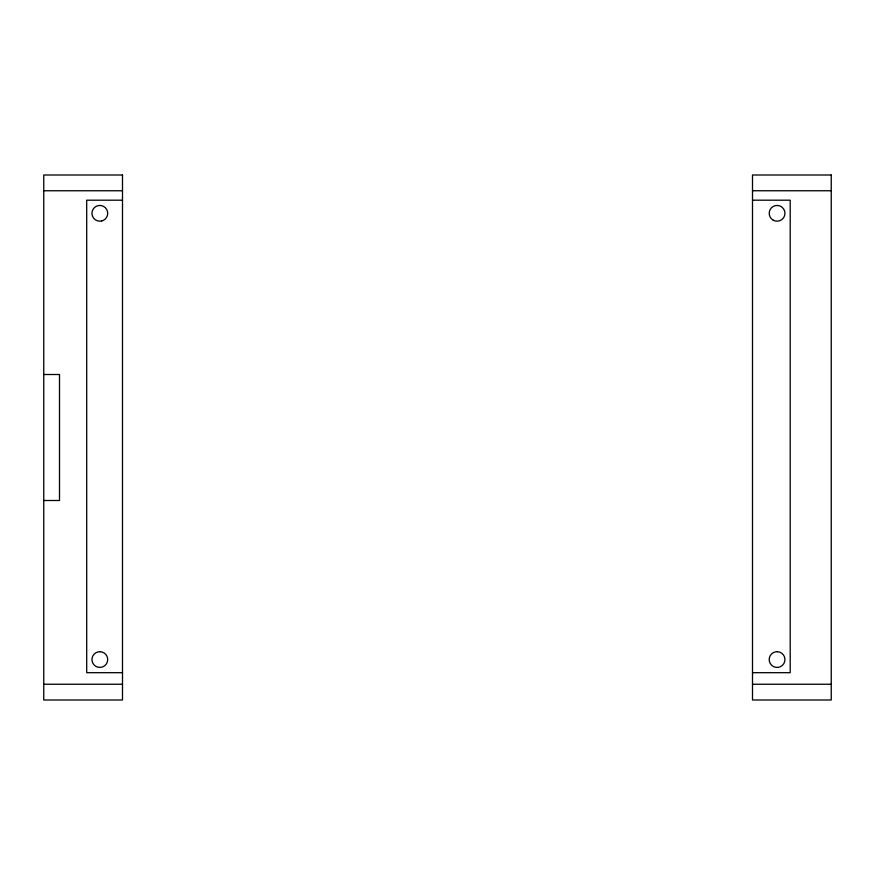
<?xml version="1.0" encoding="UTF-8"?>
<svg xmlns="http://www.w3.org/2000/svg" width="875" height="875" viewBox="0 0 875 875"><rect width="100%" height="100%" fill="white"/><g stroke="black" fill="none" stroke-linecap="round" stroke-linejoin="round"><path stroke-width="1.31" d="M43.75 190.75L122.5 190.75M752.5 190.75L831.25 190.75M122.5 200.189L86.702 200.189L86.702 672.689L122.5 672.689M752.5 200.189L790.202 200.189L790.202 672.689L752.5 672.689M43.75 374.5L59.5 374.5L59.5 500.5L43.75 500.5M43.75 684.25L122.5 684.25M752.5 684.25L831.25 684.25M101.631 220.981L99.586 221.189A7.875 7.875 0 0 1 91.962 213.762A7.875 7.875 0 0 1 98.7 205.516A7.875 7.875 0 0 1 107.494 211.509L107.702 213.555A7.875 7.875 0 0 1 101.631 220.981M777.328 651.689L775.283 651.897A7.875 7.875 0 0 0 769.202 659.312L769.409 661.358A7.875 7.875 0 0 0 778.192 667.362A7.875 7.875 0 0 0 784.941 659.127A7.875 7.875 0 0 0 777.328 651.689M100.177 651.7L98.12 651.875A7.875 7.875 0 0 0 92.017 660.592A7.875 7.875 0 0 0 100.166 667.428A7.875 7.875 0 0 0 107.691 659.903L107.516 657.858A7.875 7.875 0 0 0 100.177 651.7M122.5 175L43.75 175L43.75 700L122.5 700L122.5 175M831.25 175L752.5 175L752.5 700L831.25 700L831.25 175M773.139 220.128A7.875 7.875 0 0 0 784.952 213.314A7.875 7.875 0 0 0 773.139 206.489A7.875 7.875 0 0 0 773.139 220.128"/></g></svg>
